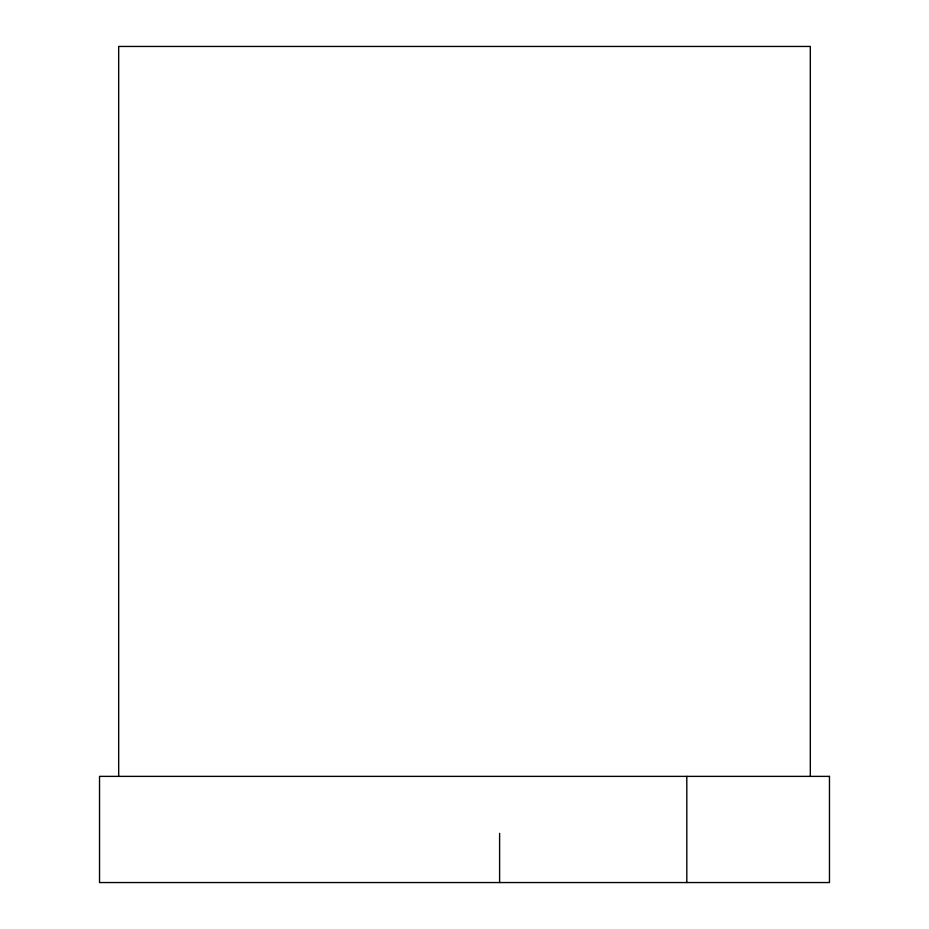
<?xml version="1.0" encoding="UTF-8"?>
<svg xmlns="http://www.w3.org/2000/svg" width="929" height="929" viewBox="0 0 929 929"><rect width="100%" height="100%" fill="white"/><g stroke="black" fill="none" stroke-linecap="round" stroke-linejoin="round"><path stroke-width="1.39" d="M810.32 776.377L810.32 46.45L118.68 46.45L118.68 776.377M686.81 776.377L686.81 882.55M499.605 833.336L499.605 882.55M829.469 776.377L99.531 776.377L99.531 882.55L829.469 882.55L829.469 776.377"/></g></svg>
